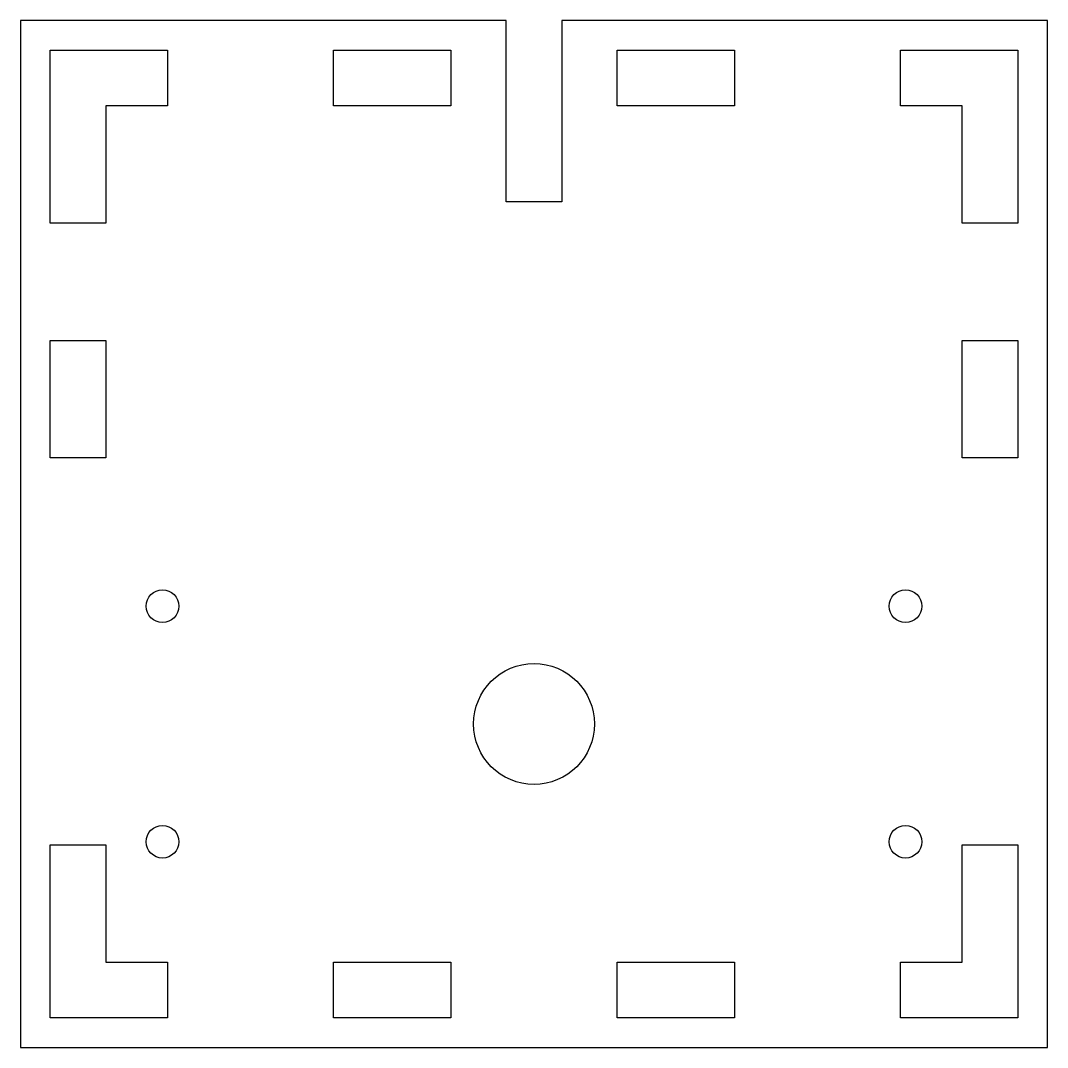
# Model space of a CAD drawing. Header units: millimetres. Extents: x -87 to -2, y -32.8 to 52.2.
import ezdxf

# ---------------------------------------------------------------- set-up
doc = ezdxf.new("R2010")
doc.units = ezdxf.units.MM

msp = doc.modelspace()

# ---------------------------------------------------------------- linework, layer by layer
for points in [[(-46.8, 37.225), (-46.8, 52.225), (-87, 52.225), (-87, -32.775), (-2, -32.775), (-2, 52.225), (-42.2, 52.225), (-42.2, 37.225)], [(-74.8375, 45.175), (-79.95, 45.175), (-79.95, 35.4625), (-84.55, 35.4625), (-84.55, 49.775), (-74.8375, 49.775)], [(-51.375, 45.175), (-61.0875, 45.175), (-61.0875, 49.775), (-51.375, 49.775)], [(-27.9125, 45.175), (-37.625, 45.175), (-37.625, 49.775), (-27.9125, 49.775)], [(-4.45, 49.775), (-4.45, 35.4625), (-9.05, 35.4625), (-9.05, 45.175), (-14.1625, 45.175), (-14.1625, 49.775)], [(-84.55, 25.75), (-79.95, 25.75), (-79.95, 16.0375), (-84.55, 16.0375)], [(-4.45, 16.0375), (-9.05, 16.0375), (-9.05, 25.75), (-4.45, 25.75)], [(-84.55, -30.325), (-84.55, -16.0125), (-79.95, -16.0125), (-79.95, -25.725), (-74.8375, -25.725), (-74.8375, -30.325)], [(-14.1625, -25.725), (-9.05, -25.725), (-9.05, -16.0125), (-4.45, -16.0125), (-4.45, -30.325), (-14.1625, -30.325)], [(-51.375, -30.325), (-61.0875, -30.325), (-61.0875, -25.725), (-51.375, -25.725)], [(-27.9125, -30.325), (-37.625, -30.325), (-37.625, -25.725), (-27.9125, -25.725)]]:
    msp.add_lwpolyline(points, close=True)
for centre, radius in [((-75.25, 3.75), 1.35), ((-13.75, 3.75), 1.35), ((-44.5, -6), 5), ((-75.25, -15.75), 1.35), ((-13.75, -15.75), 1.35)]:
    msp.add_circle(centre, radius)

doc.saveas('drawing.dxf')
